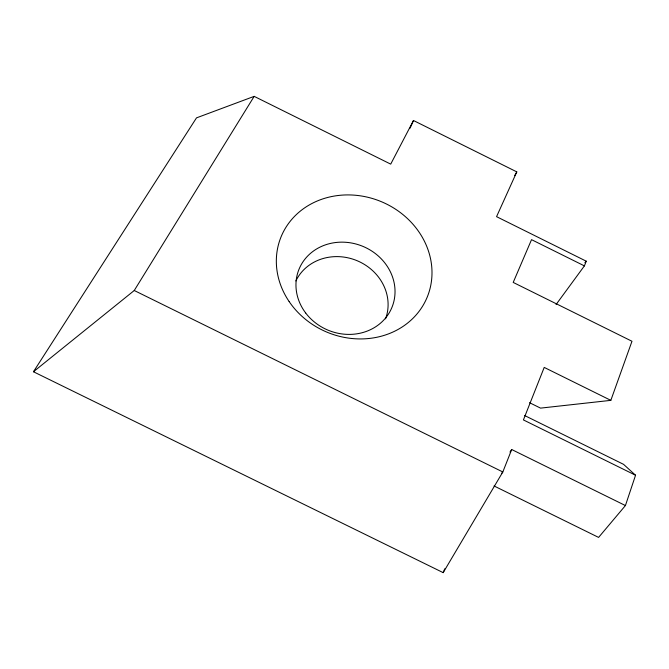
<?xml version="1.0" encoding="UTF-8"?>
<svg xmlns="http://www.w3.org/2000/svg" width="669" height="669" viewBox="0 0 669 669"><rect width="100%" height="100%" fill="white"/><g stroke="black" fill="none" stroke-linecap="round" stroke-linejoin="round"><path stroke-width="1" d="M494.031 485.953L598.596 537.408L625.423 505.555L635.55 475.233L623.541 464.328L524.504 415.466M529.53 402.696L540.535 408.123L610.839 400.355L631.979 341.265L513.207 282.427L531.537 239.653L584.397 265.886L586.253 261.186L496.557 216.664L516.803 171.883L413.475 120.504L390.713 164.131L254.17 96.361L196.502 117.869L33.45 371.755L443.187 572.639L502.82 471.963L511.701 449.518L625.423 505.555M443.187 572.639L444.743 568.784M410.105 128.147L413.475 120.504M514.704 175.487L516.803 171.883M33.45 371.755L134.243 290.505L254.17 96.361M509.962 452.052L511.701 449.518M556.064 304.546L584.397 265.886M501.482 473.552L502.82 471.963L134.243 290.505M584.873 262.716L586.253 261.186M635.55 475.233L523.417 419.923L544.206 367.415L610.839 400.355M295.874 280.963A48.72 44.313 22.4 0 1 357.296 260.785A48.72 44.313 22.4 0 1 385.561 318.82M289.159 301.585A79.042 70.68 22.9 0 0 423.736 304.261A79.042 70.68 22.9 0 0 349.586 194.93A79.042 70.68 22.9 0 0 289.159 301.585M305.666 312.975A50.225 45.383 22.6 0 0 390.913 309.688A50.225 45.383 22.6 0 0 339.911 242.186A50.225 45.383 22.6 0 0 305.666 312.975"/></g></svg>
